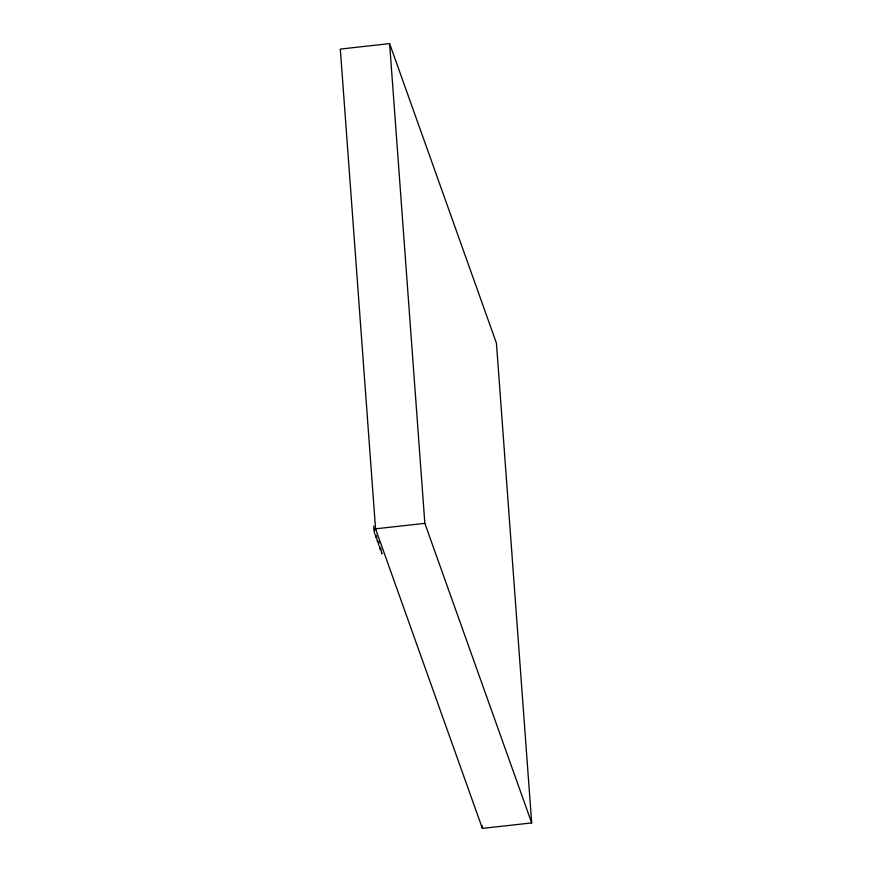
<?xml version="1.0" encoding="UTF-8"?>
<svg xmlns="http://www.w3.org/2000/svg" width="872" height="872" viewBox="0 0 872 872"><rect width="100%" height="100%" fill="white"/><g stroke="black" fill="none" stroke-linecap="round" stroke-linejoin="round"><path stroke-width="1.31" d="M377.5 540.771L377.413 541.567L376.453 536.433M381.903 553.11L381.816 553.916L380.857 548.771M389.62 43.6L340.32 49.083L375.56 528.824L482.38 828.4L531.68 822.917L496.441 343.176L389.62 43.6L424.849 523.353L531.68 822.917M375.56 528.824L424.849 523.353M373.75 526.023L374.48 533.337M378.884 545.687L378.121 542.504M379.593 546.624L380.356 549.796L380.366 547.409M375.189 534.274L375.952 537.457L375.963 535.059M378.71 541.327L378.906 543.289M374.306 528.988L374.502 530.95M482.183 825.686L482.38 828.4"/></g></svg>
